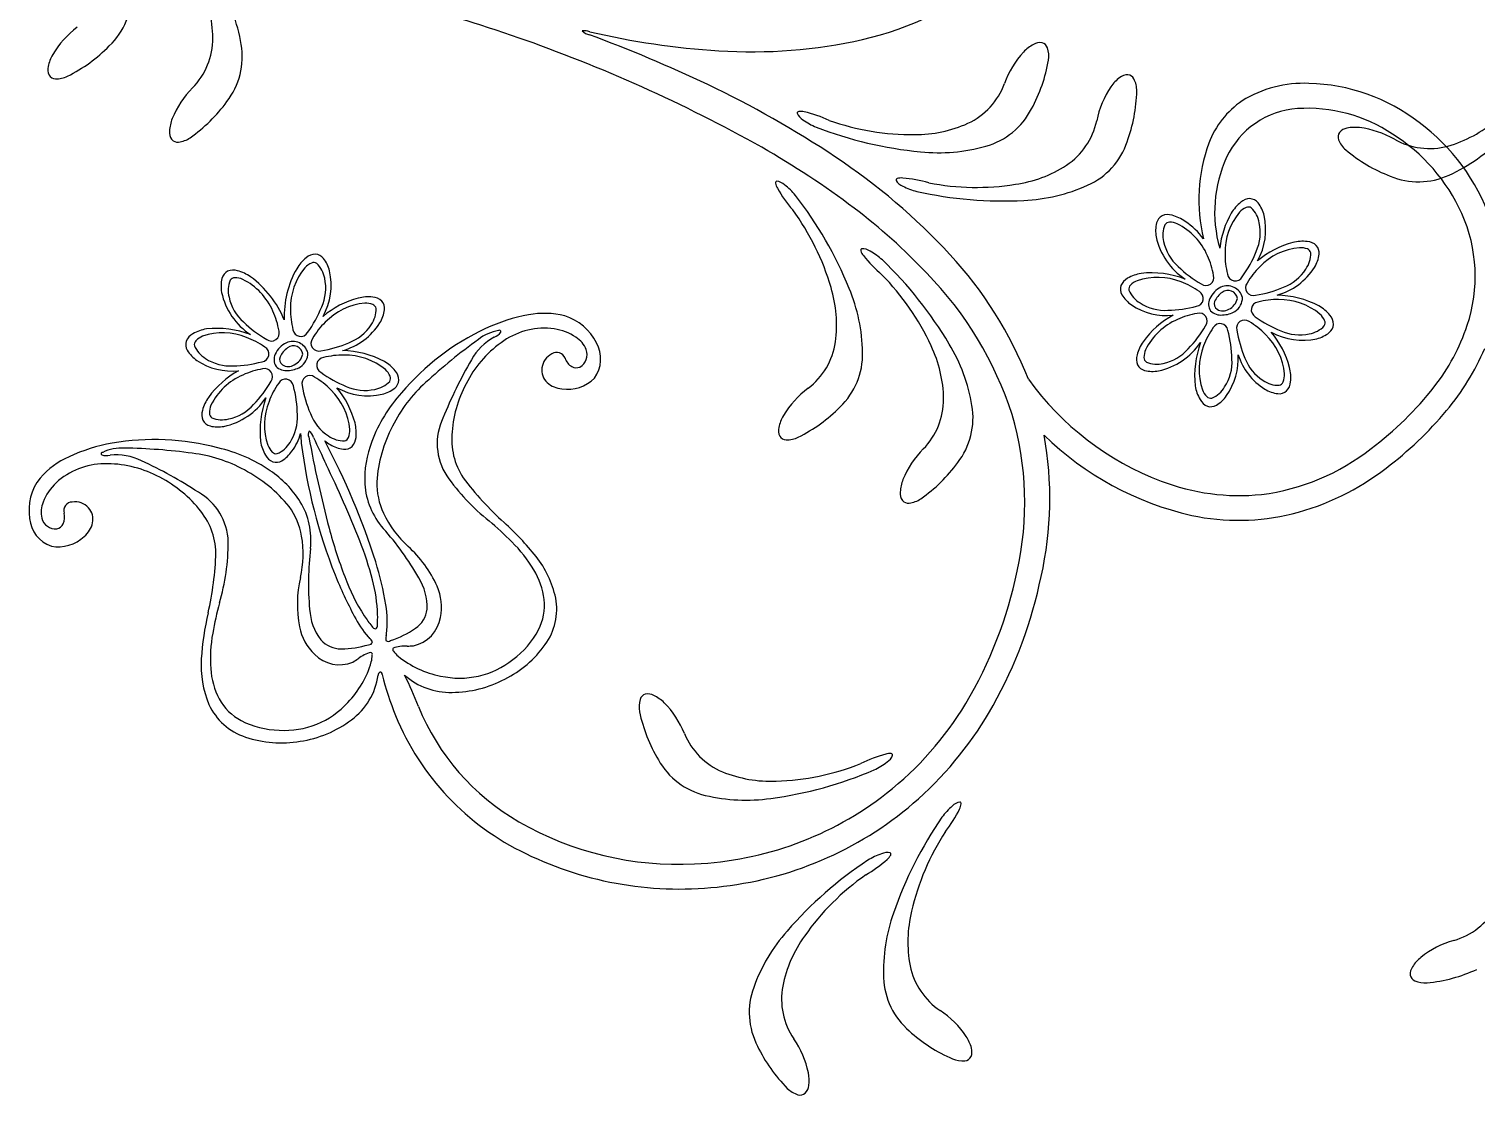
# Model space of a CAD drawing. Extents: x -4 to 4, y -4.07 to 4.07.
# Drawn here: x -2.809 to -1.458, y -3.463 to -2.468 of the extents above; entities that cross this region are included whole.
import ezdxf

# ---------------------------------------------------------------- set-up
doc = ezdxf.new("R2010")
doc.units = 0

msp = doc.modelspace()

# ---------------------------------------------------------------- linework, layer by layer
at = {"color": 7, "linetype": 'CONTINUOUS'}
for centre, radius, start, end in [((-2.094967, -2.191186), 0.293287, 282.66523, 309.736694), ((-2.781341, -2.434008), 0.068259, 313.69984, 361.214241), ((-2.756828, -2.478), 0.11943, 0.977943, 25.594281), ((-2.770397, -2.508662), 0.161655, 9.493667, 31.302668), ((-2.979396, -4.293716), 1.923099, 70.997091, 72.797059), ((-2.712594, -2.535504), 0.086522, 126.509619, 149.431182), ((-2.282479, -2.458352), 0.01501, 227.536032, 258.018558), ((-2.289986, -2.480116), 0.01101, 65.394683, 103.800178), ((-2.743274, -3.71293), 1.32167, 64.548929, 69.739497), ((-2.12205, -1.777575), 0.711536, 256.727922, 266.548362), ((-2.838399, -2.380744), 0.146256, 296.464656, 315.444263), ((-2.703828, -2.476031), 0.066413, 315.524485, 360.060149), ((-2.678239, -2.493507), 0.06826, 322.19144, 369.705621), ((-2.817469, -3.814602), 1.417372, 60.748136, 70.879675), ((-2.133831, -2.02097), 0.467882, 266.193867, 282.738445), ((-1.853485, -2.514283), 0.036761, 118.376157, 136.905242), ((-1.864846, -2.492363), 0.012084, 81.485141, 120.376848), ((-1.864775, -2.487373), 0.007169, 18.207846, 76.132959), ((-1.881367, -2.492854), 0.024643, 351.164504, 378.260601), ((-2.755308, -2.509973), 0.036761, 149.835065, 168.364149), ((-1.816731, -2.54783), 0.086522, 137.311257, 160.233047), ((-2.00117, -2.471941), 0.146255, 331.297812, 350.277648), ((-2.779571, -2.505407), 0.012083, 166.367836, 205.259766), ((-2.78433, -2.506913), 0.007168, 210.60701, 268.532337), ((-2.78386, -2.489445), 0.024644, 268.481007, 295.576879), ((-1.768425, -2.542368), 0.036762, 126.820784, 145.349868), ((-1.782882, -2.522355), 0.012084, 89.92547, 128.817178), ((-1.783544, -2.517408), 0.007168, 26.649484, 84.574596), ((-2.595258, -2.583739), 0.086522, 135.001063, 157.922626), ((-2.574608, -3.362984), 0.933205, 56.240986, 64.666314), ((-1.960447, -2.495538), 0.066414, 295.173429, 339.708872), ((-1.727146, -2.570157), 0.086521, 145.753748, 168.675538), ((-1.920724, -2.522169), 0.146251, 339.740135, 358.720198), ((-1.799152, -2.525267), 0.024643, 359.60957, 386.705668), ((-1.618623, -2.627326), 0.109051, 87.443331, 121.803945), ((-1.617904, -2.693546), 0.175212, 52.346174, 88.644039), ((-2.742535, -2.449255), 0.146253, 304.956704, 323.93654), ((-1.628615, -2.604368), 0.084351, 124.254858, 158.957325), ((-2.641273, -2.564796), 0.036762, 158.327418, 176.856503), ((-2.090279, -2.546118), 0.001456, 90.642051, 181.554562), ((-2.080117, -2.541399), 0.012554, 202.272234, 240.462239), ((-2.088482, -2.558193), 0.013652, 76.276482, 97.633669), ((-2.051436, -2.50438), 0.059281, 233.969906, 247.604174), ((-2.115594, -2.673266), 0.131875, 65.910724, 76.694304), ((-1.984394, -2.334832), 0.231365, 250.462468, 270.589678), ((-1.93373, -2.511235), 0.068261, 285.527868, 333.04205), ((-1.876981, -2.53953), 0.066413, 303.615662, 348.151105), ((-1.618837, -2.620888), 0.079212, 94.124049, 154.974632), ((-1.615683, -2.686754), 0.145143, 56.532558, 93.496089), ((-1.516794, -2.462068), 0.11943, 285.987741, 310.604305), ((-2.665945, -2.563863), 0.012083, 174.858156, 213.750086), ((-1.942443, -2.218907), 0.364837, 248.85971, 264.659497), ((-1.981262, -2.446755), 0.119432, 269.64002, 294.256131), ((-1.57947, -2.568325), 0.007169, 144.110609, 202.035506), ((-1.576191, -2.572088), 0.012084, 99.867095, 138.758802), ((-1.570703, -2.596159), 0.036762, 83.337163, 101.866247), ((-1.577082, -2.645512), 0.086523, 60.011744, 82.93308), ((-1.625939, -2.709801), 0.170076, 24.327071, 57.932196), ((-1.623807, -2.707993), 0.190301, 19.27618, 53.59646), ((-2.670429, -2.566054), 0.007169, 219.102511, 277.027623), ((-2.672543, -2.548708), 0.024643, 276.971339, 304.067211), ((-2.52287, -3.276118), 0.803623, 52.932976, 60.313329), ((-1.959309, -2.421409), 0.161658, 263.931077, 285.739851), ((-1.848248, -2.551136), 0.068261, 293.970432, 341.484614), ((-1.559404, -2.626831), 0.15706, 160.375328, 193.498527), ((-1.563262, -2.56179), 0.024644, 201.9823, 229.078172), ((-1.485327, -2.468427), 0.146257, 229.966242, 248.94585), ((-1.501167, -2.512749), 0.066413, 240.53444, 285.070324), ((-1.549927, -2.456902), 0.161657, 294.504179, 316.312953), ((-2.382072, -3.078857), 0.589998, 42.788434, 56.452848), ((-1.904731, -2.494334), 0.11943, 278.082002, 302.69834), ((-1.58008, -2.638403), 0.121741, 155.22126, 196.071562), ((-1.997979, -2.608624), 0.001456, 99.080878, 189.995923), ((-1.994428, -2.620304), 0.013652, 84.720536, 106.077042), ((-2.004355, -2.738116), 0.131881, 74.352761, 85.135884), ((-1.51142, -2.541991), 0.068261, 247.202324, 294.716066), ((-2.110535, -2.61109), 0.001456, 105.191439, 196.107264), ((-2.098455, -2.609333), 0.013651, 189.107617, 210.46435), ((-2.112127, -2.622181), 0.012554, 46.277944, 84.467504), ((-1.996069, -2.55022), 0.131876, 210.048141, 220.831493), ((-2.139316, -2.660308), 0.059281, 39.13573, 52.770227), ((-1.988619, -2.602464), 0.012554, 210.714043, 248.903603), ((-1.965685, -2.561634), 0.059282, 242.413675, 256.047715), ((-1.899786, -2.263277), 0.364814, 257.301557, 273.102256), ((-1.924262, -2.384071), 0.231375, 258.905734, 279.031807), ((-1.886737, -2.46604), 0.161655, 272.373248, 294.182249), ((-2.381272, -2.846908), 0.364816, 22.082492, 37.882963), ((-2.367611, -3.071299), 0.54661, 43.435727, 52.978206), ((-1.651791, -2.66043), 0.040323, 129.503862, 148.71061), ((-1.668401, -2.639759), 0.013811, 91.736234, 130.887496), ((-1.669348, -2.636234), 0.010294, 38.115101, 87.057256), ((-1.684854, -2.6485), 0.030064, 13.307044, 38.267228), ((-2.282367, -2.773351), 0.231368, 16.152409, 36.279164), ((-1.726909, -2.655939), 0.030066, 165.873752, 190.83235), ((-1.746077, -2.651087), 0.010293, 117.085138, 166.027511), ((-1.745499, -2.65469), 0.013811, 73.253884, 112.40626), ((-1.752204, -2.680349), 0.040324, 55.429169, 74.635462), ((-1.773644, -2.71099), 0.077721, 37.671927, 55.232327), ((-1.614902, -2.681243), 0.082667, 149.661901, 173.653687), ((-1.714469, -2.654814), 0.060341, 331.04863, 372.669173), ((-1.603059, -2.698536), 0.14459, 341.592494, 383.994285), ((-1.694523, -2.648195), 0.063349, 192.207472, 236.606324), ((-2.030925, -2.674069), 0.001456, 113.687864, 204.598619), ((-2.019235, -2.670548), 0.013652, 197.596828, 218.953561), ((-2.030861, -2.685273), 0.012553, 54.772829, 92.964172), ((-2.05212, -2.726998), 0.05928, 47.629651, 61.264376), ((-1.607139, -2.74879), 0.084665, 104.783474, 130.095541), ((-1.619185, -2.706103), 0.040324, 84.503573, 103.709866), ((-1.616313, -2.67974), 0.013811, 46.735902, 85.887388), ((-1.61449, -2.676577), 0.010293, 353.111888, 402.055355), ((-2.524681, -2.712275), 0.040325, 129.505352, 148.712101), ((-2.541293, -2.691602), 0.013811, 91.737018, 130.889839), ((-2.54224, -2.688078), 0.010294, 38.112479, 87.05529), ((-2.557747, -2.700345), 0.030066, 13.306957, 38.266235), ((-1.926703, -2.596965), 0.131874, 218.540085, 229.323666), ((-2.263876, -2.947283), 0.364823, 30.574162, 46.374405), ((-2.219735, -2.929605), 0.369479, 21.438302, 42.90363), ((-1.634128, -2.674287), 0.030064, 328.306452, 353.266636), ((-2.599803, -2.707783), 0.030064, 165.872959, 190.833143), ((-2.618969, -2.702931), 0.010294, 117.085334, 166.027488), ((-2.618391, -2.706535), 0.013811, 73.252942, 112.404873), ((-2.625095, -2.73219), 0.040322, 55.428714, 74.635917), ((-2.657808, -2.774842), 0.094045, 22.241415, 53.762608), ((-2.481057, -2.735634), 0.089776, 150.431273, 182.305444), ((-2.587359, -2.706658), 0.06034, 331.048241, 372.669227), ((-2.176914, -2.859927), 0.231371, 24.644486, 44.770787), ((-2.211692, -2.930819), 0.336844, 17.850791, 44.318873), ((-1.776682, -2.712476), 0.01381, 118.252927, 157.405525), ((-1.763281, -2.735357), 0.040321, 100.428055, 119.635486), ((-1.761118, -2.783591), 0.088397, 68.964981, 96.143789), ((-1.659827, -2.657506), 0.060752, 285.552398, 327.573659), ((-2.567413, -2.700036), 0.063352, 192.208924, 236.60579), ((-2.174282, -2.744107), 0.119431, 352.48602, 377.102132), ((-2.192228, -2.772431), 0.161654, 1.002314, 22.811315), ((-1.779638, -2.710336), 0.010293, 162.085087, 211.027679), ((-1.762653, -2.700214), 0.030065, 210.873713, 235.83367), ((-1.686909, -2.727752), 0.021129, 115.251184, 156.470308), ((-1.682482, -2.73096), 0.021418, 125.041717, 154.770779), ((-1.689959, -2.722027), 0.014654, 15.438787, 114.017251), ((-1.689327, -2.720295), 0.008772, 6.723004, 128.432004), ((-1.645775, -2.806522), 0.090517, 62.776719, 88.584028), ((-2.480035, -2.800626), 0.084656, 104.782228, 130.096786), ((-2.492076, -2.757948), 0.040325, 84.50455, 103.710843), ((-2.489205, -2.731583), 0.013811, 46.736125, 85.887165), ((-2.507019, -2.72613), 0.030064, 328.304959, 353.265596), ((-2.487382, -2.728421), 0.010293, 353.114706, 402.058174), ((-1.74677, -2.676349), 0.058732, 236.088031, 276.030019), ((-1.696129, -2.724383), 0.011347, 153.477155, 213.626983), ((-1.695832, -2.724042), 0.006418, 159.849176, 234.073695), ((-1.694165, -2.720694), 0.010126, 237.548555, 303.309447), ((-1.694366, -2.716332), 0.01406, 294.193486, 347.943408), ((-1.691115, -2.718332), 0.015284, 302.83317, 360.772248), ((-1.625308, -2.76049), 0.040322, 39.504788, 58.712447), ((-2.532715, -2.709352), 0.060747, 285.550456, 327.574375), ((-2.314522, -2.892422), 0.16043, 100.052355, 115.141703), ((-2.327727, -2.810993), 0.077955, 75.984836, 100.942076), ((-2.322923, -2.781764), 0.048493, 25.804696, 73.127683), ((-1.699753, -2.809123), 0.084847, 118.778748, 144.294781), ((-1.696098, -2.72115), 0.013433, 225.112332, 277.275018), ((-1.69469, -2.711526), 0.022951, 270.731872, 301.119152), ((-1.601113, -2.742932), 0.010294, 308.113218, 357.055153), ((-1.604637, -2.743879), 0.01381, 1.73434, 40.887384), ((-2.649573, -2.76432), 0.013811, 118.251526, 157.403233), ((-2.636171, -2.787204), 0.040324, 100.429338, 119.635631), ((-2.634011, -2.835439), 0.088401, 68.965606, 96.142833), ((-2.286554, -2.954324), 0.228351, 114.895606, 139.904934), ((-2.32765, -2.814857), 0.06792, 82.402897, 124.096156), ((-2.32525, -2.794438), 0.047364, 55.505547, 82.015012), ((-2.310293, -2.775159), 0.023046, 21.138464, 59.010349), ((-1.713664, -2.80514), 0.08466, 14.782927, 40.095673), ((-1.619695, -2.697818), 0.060336, 241.048293, 282.671718), ((-1.613379, -2.727427), 0.030064, 283.306645, 308.266376), ((-1.648153, -2.683246), 0.192205, 321.99023, 341.512592), ((-2.65253, -2.76218), 0.010293, 162.084431, 211.028336), ((-2.635546, -2.752057), 0.030064, 210.874769, 235.834726), ((-2.559801, -2.779595), 0.021129, 115.252159, 156.471948), ((-2.555375, -2.782804), 0.021418, 125.040271, 154.768881), ((-2.56285, -2.77387), 0.014654, 15.436842, 114.017388), ((-2.56222, -2.772139), 0.008771, 6.722075, 128.43346), ((-2.564007, -2.770175), 0.015284, 302.833896, 360.769536), ((-2.518671, -2.858378), 0.09053, 62.777695, 88.581157), ((-2.306693, -2.845887), 0.105363, 124.074121, 151.695964), ((-2.316239, -2.777615), 0.008134, 19.161081, 124.005543), ((-2.301089, -2.771614), 0.013184, 298.990406, 381.196503), ((-2.305028, -2.775607), 0.029787, 323.266442, 390.130696), ((-2.121571, -2.749987), 0.066412, 307.03263, 351.568515), ((-2.098844, -2.771049), 0.068261, 313.699841, 361.213803), ((-2.074331, -2.815042), 0.119431, 0.977801, 25.593912), ((-2.087899, -2.845705), 0.161657, 9.493781, 31.302555), ((-1.735448, -2.782485), 0.040323, 145.428941, 164.63569), ((-1.767422, -2.725137), 0.062986, 282.112127, 326.178528), ((-1.623912, -2.792043), 0.096585, 160.747001, 185.237597), ((-1.664822, -2.673372), 0.234304, 320.035592, 336.734968), ((-2.619662, -2.728197), 0.058727, 236.085136, 276.030682), ((-2.569021, -2.776227), 0.011347, 153.4763, 213.627838), ((-2.56899, -2.772995), 0.013432, 225.11211, 277.276101), ((-2.568725, -2.775885), 0.006417, 159.852118, 234.086729), ((-2.567056, -2.772539), 0.010124, 237.543707, 303.308605), ((-2.567582, -2.76337), 0.022951, 270.732528, 301.120259), ((-2.567257, -2.768177), 0.014059, 294.193033, 347.946424), ((-2.498199, -2.812333), 0.040321, 39.504561, 58.712675), ((-2.313953, -2.785881), 0.01631, 173.22056, 226.328307), ((-2.313246, -2.786158), 0.017046, 116.2617, 172.575968), ((-2.294746, -2.770197), 0.014603, 198.97534, 239.526123), ((-2.298046, -2.775177), 0.008643, 241.637419, 292.78175), ((-1.761105, -2.775781), 0.013811, 163.252994, 202.404256), ((-1.764708, -2.776358), 0.010294, 207.082992, 256.025803), ((-1.740114, -2.77519), 0.060336, 324.974373, 363.32706), ((-1.623681, -2.753696), 0.05901, 197.752295, 237.988976), ((-1.670981, -2.793096), 0.040324, 354.504209, 373.711185), ((-2.572645, -2.860967), 0.084846, 118.778201, 144.294234), ((-2.474005, -2.794776), 0.010294, 308.112616, 357.054552), ((-2.477528, -2.795723), 0.01381, 1.734118, 40.887606), ((-2.298582, -2.852877), 0.115842, 150.554393, 175.496685), ((-2.309131, -2.779244), 0.024465, 228.893973, 264.43406), ((-2.306344, -2.768628), 0.035344, 261.606437, 315.452179), ((-1.655058, -2.634871), 0.272463, 215.880464, 249.196872), ((-1.759857, -2.757193), 0.030064, 255.873592, 280.834003), ((-1.644618, -2.795968), 0.013811, 316.735457, 355.887833), ((-2.492586, -2.749659), 0.060338, 241.048934, 282.669699), ((-2.586574, -2.856993), 0.08468, 14.785983, 40.092617), ((-2.357879, -2.90149), 0.13987, 137.642461, 159.573644), ((-2.486271, -2.779269), 0.030065, 283.304939, 308.26467), ((-2.030095, -2.872547), 0.086524, 126.509785, 149.431121), ((-1.680437, -2.793561), 0.040323, 190.428396, 209.635145), ((-1.715582, -2.792935), 0.030065, 300.873582, 325.833313), ((-1.639165, -2.778152), 0.030065, 238.306679, 263.26641), ((-1.641456, -2.79779), 0.010294, 263.113741, 312.055895), ((-1.740103, -2.611111), 0.309074, 306.624886, 321.950623), ((-2.633997, -2.827625), 0.01381, 163.252437, 202.404813), ((-2.608339, -2.83433), 0.040324, 145.428697, 164.635445), ((-2.640313, -2.776981), 0.062985, 282.111441, 326.178283), ((-2.4968, -2.843888), 0.096589, 160.746884, 185.236573), ((-2.155899, -2.717788), 0.146253, 296.464432, 315.444267), ((-2.021329, -2.813074), 0.066412, 315.524456, 360.060341), ((-1.99574, -2.830549), 0.06826, 322.191839, 369.705801), ((-1.703319, -2.806963), 0.013811, 208.251303, 247.403456), ((-1.70546, -2.809919), 0.010293, 252.084869, 301.027898), ((-1.745378, -2.606276), 0.339143, 306.898865, 320.089125), ((-2.637601, -2.828202), 0.010294, 207.084677, 256.028145), ((-2.632749, -2.809035), 0.030065, 255.875024, 280.834755), ((-2.543875, -2.84494), 0.040326, 354.504778, 373.710616), ((-2.07281, -2.847016), 0.036761, 149.835065, 168.364149), ((-2.167202, -2.909614), 0.28807, 347.120248, 376.548644), ((-2.691807, -3.079195), 0.228348, 75.013337, 100.022665), ((-2.606496, -2.830321), 0.053128, 323.848225, 343.612878), ((-2.460758, -2.842882), 0.094799, 181.467741, 186.92127), ((-2.51751, -2.847811), 0.013811, 316.736014, 355.887276), ((-2.348563, -2.850522), 0.065849, 174.124743, 213.087471), ((-2.097073, -2.842449), 0.012083, 166.367947, 205.259655), ((-2.101831, -2.843956), 0.007168, 210.607117, 268.53223), ((-2.101361, -2.826487), 0.024643, 268.480012, 295.575884), ((-2.186503, -2.905882), 0.330758, 347.288066, 370.314224), ((-1.659297, -2.64018), 0.288712, 225.657873, 257.199304), ((-2.704306, -3.012434), 0.160432, 99.776572, 114.865691), ((-2.663564, -2.995043), 0.139865, 55.343788, 77.275652), ((-2.553329, -2.845405), 0.040323, 190.428396, 209.635145), ((-2.576212, -2.858806), 0.01381, 208.252927, 247.405525), ((-2.588474, -2.844778), 0.030066, 300.874053, 325.83333), ((-2.053961, -2.791027), 0.504887, 187.199926, 201.619406), ((-2.505773, -2.816944), 0.044497, 232.266206, 240.251151), ((-3.125315, -3.1686), 0.671552, 17.643717, 28.115135), ((-2.512057, -2.829995), 0.030065, 238.306792, 263.266296), ((-2.514348, -2.849634), 0.010294, 263.113303, 312.056333), ((-2.400187, -2.887814), 0.09547, 158.403631, 182.819001), ((-1.912758, -2.920781), 0.086523, 135.001676, 157.923012), ((-1.683301, -2.69848), 0.205172, 277.089356, 308.450197), ((-2.740088, -2.938103), 0.077956, 113.976177, 138.932737), ((-2.73794, -2.941316), 0.06792, 90.82203, 132.514845), ((-2.737362, -2.978753), 0.105361, 63.222579, 90.844648), ((-2.578351, -2.861763), 0.010293, 252.084869, 301.027898), ((-2.060035, -2.786296), 0.146253, 304.956002, 323.935837), ((-1.687297, -2.690407), 0.237026, 284.16381, 307.881731), ((-2.760758, -2.916886), 0.048493, 141.790631, 189.113179), ((-2.751597, -2.925945), 0.047362, 132.904034, 159.413499), ((-2.740012, -2.989126), 0.115839, 39.421199, 64.363718), ((-2.636702, -2.959616), 0.095468, 32.098983, 56.51458), ((-2.169899, -2.71123), 0.292212, 216.848602, 227.98386), ((-1.958773, -2.901838), 0.036762, 158.327532, 176.856389), ((-1.678818, -2.700179), 0.202977, 248.919112, 275.892713), ((-2.425966, -2.887816), 0.069733, 183.859315, 221.236226), ((-1.983445, -2.900904), 0.012083, 174.858379, 213.749864), ((-2.774891, -2.9187), 0.023051, 155.910153, 193.775348), ((-2.768614, -2.917309), 0.008134, 90.914647, 195.757449), ((-2.766178, -2.926028), 0.017046, 42.343289, 98.656479), ((-2.765758, -2.925396), 0.01631, 348.591179, 401.69784), ((-2.700379, -2.958587), 0.065848, 1.829698, 40.792871), ((-2.615565, -2.944862), 0.069733, 353.681535, 391.058222), ((-1.987929, -2.903097), 0.007168, 219.099894, 277.025436), ((-1.990044, -2.885751), 0.024643, 276.972468, 304.068566), ((-2.778957, -2.92208), 0.029786, 184.787757, 251.652642), ((-2.784472, -2.921061), 0.013183, 193.722999, 275.929096), ((-2.784927, -2.925724), 0.008643, 282.136576, 333.280907), ((-2.790483, -2.92353), 0.014603, 335.394197, 375.945424), ((-2.773509, -2.922715), 0.024464, 310.484313, 346.025295), ((-2.553588, -3.135812), 0.280054, 38.899192, 47.805117), ((-1.679578, -2.712986), 0.213254, 258.178859, 283.63717), ((-2.781871, -2.915604), 0.035344, 259.466535, 313.311409), ((-2.677654, -3.112174), 0.26744, 29.642071, 41.838899), ((-2.9266, -2.946643), 0.292202, 346.934472, 358.069959), ((-2.280773, -2.984761), 0.26743, 173.079379, 185.276435), ((-2.41049, -3.019071), 0.095385, 12.240729, 38.300998), ((-2.756357, -3.049657), 0.283903, 9.002837, 17.337301), ((-2.190491, -2.845711), 0.357814, 201.533804, 208.367165), ((-2.48952, -3.007536), 0.052217, 358.117499, 391.949796), ((-2.272599, -2.895093), 0.394163, 329.113956, 348.477724), ((-2.278167, -2.893063), 0.423065, 330.861142, 348.326302), ((-2.372409, -3.009235), 0.056106, 323.934616, 370.669774), ((-2.368966, -3.075162), 0.280052, 167.112465, 176.01839), ((-2.494923, -3.00665), 0.052217, 182.968418, 216.800491), ((-2.566344, -3.021324), 0.091813, 353.171061, 370.095198), ((-2.462569, -3.006021), 0.025443, 304.263693, 352.70523), ((-2.414653, -2.969804), 0.101645, 206.85182, 219.980862), ((-2.499998, -2.951607), 0.091487, 288.190558, 304.450578), ((-2.51789, -3.020834), 0.025444, 222.213367, 270.654028), ((-2.461402, -3.004194), 0.043882, 224.800256, 227.402977), ((-2.491673, -3.03914), 0.003286, 264.028148, 348.188098), ((-2.495708, -3.042887), 0.007877, 22.978776, 54.222426), ((-2.468133, -3.036801), 0.007878, 160.699588, 191.940763), ((-2.473589, -3.036038), 0.003285, 226.731009, 310.898745), ((-2.518404, -3.024716), 0.043872, 347.51993, 350.123109), ((-2.518346, -2.954796), 0.091483, 270.46768, 286.728156), ((-2.409934, -2.983448), 0.101628, 296.362993, 324.636922), ((-2.553123, -3.061344), 0.095384, 176.617442, 202.677936), ((-2.48098, -3.069685), 0.001666, 340.548067, 472.464933), ((-2.545257, -3.062033), 0.062724, 306.433566, 351.80418), ((-2.478538, -3.071682), 0.004689, 131.040555, 171.325672), ((-2.199405, -2.999548), 0.28879, 194.169326, 202.190438), ((-2.75005, -3.218053), 0.326688, 21.195805, 26.778976), ((-2.415551, -3.021795), 0.065143, 228.872107, 271.303126), ((-2.415105, -2.978866), 0.10806, 270.549148, 297.741289), ((-2.214782, -3.10024), 0.024643, 163.91451, 191.010608), ((-2.23157, -3.095392), 0.007169, 106.043409, 163.968092), ((-2.231309, -3.100376), 0.012084, 61.800662, 100.691924), ((-2.24183, -3.122712), 0.036763, 45.27141, 63.800267), ((-2.589645, -3.074801), 0.056523, 204.365346, 252.101369), ((-2.239305, -3.015616), 0.245777, 202.234962, 244.4917), ((-2.242941, -3.018253), 0.218373, 201.965974, 240.127451), ((-2.09586, -3.074792), 0.146254, 191.898519, 210.878581), ((-2.277282, -3.157631), 0.086523, 21.944147, 44.86571), ((-2.202257, -2.935276), 0.313173, 308.298502, 328.816816), ((-2.207829, -2.931018), 0.34315, 311.942908, 330.677808), ((-2.571364, -3.0283), 0.105373, 278.404225, 306.96138), ((-2.573747, -3.030568), 0.103513, 251.252178, 279.892366), ((-2.135656, -3.099918), 0.066413, 202.46674, 247.002624), ((-1.973871, -3.271626), 0.131877, 105.482522, 116.266102), ((-2.005336, -3.157665), 0.013652, 84.537715, 105.894221), ((-2.01433, -3.141201), 0.012553, 301.713025, 339.90526), ((-2.003997, -3.14553), 0.001456, 0.634628, 91.545578), ((-2.161759, -3.116618), 0.068261, 209.13504, 256.649001), ((-2.11671, -3.05038), 0.119431, 247.920523, 272.536861), ((-2.164153, -2.824184), 0.364823, 277.517232, 293.317704), ((-2.117832, -2.938414), 0.231369, 271.587202, 291.713958), ((-2.044391, -3.105302), 0.059274, 294.568684, 308.204551), ((-2.200922, -2.933728), 0.313567, 272.452868, 307.931877), ((-2.139609, -3.025885), 0.161658, 256.436716, 278.24549), ((-2.198973, -2.938372), 0.331765, 276.635618, 311.654038), ((-1.937768, -3.201663), 0.012554, 98.724248, 136.914922), ((-1.939975, -3.190678), 0.001456, 347.082243, 437.994753), ((-1.908497, -3.238216), 0.059281, 130.422826, 144.057323), ((-2.057657, -3.136279), 0.131879, 322.362424, 333.145776), ((-1.952135, -3.189598), 0.013651, 332.734341, 354.091074), ((-2.202823, -2.948956), 0.298446, 240.074991, 272.942523), ((-1.656503, -3.411051), 0.364834, 145.311682, 161.111697), ((-1.759354, -3.343119), 0.231383, 146.915715, 167.041333), ((-2.201606, -2.942208), 0.328273, 244.070846, 277.169581), ((-1.82529, -3.548512), 0.364825, 123.316086, 139.116329), ((-2.094326, -3.143503), 0.131876, 300.36682, 311.150172), ((-1.994204, -3.293882), 0.059279, 108.428402, 122.063127), ((-2.007654, -3.249028), 0.012554, 76.72913, 114.919582), ((-2.016456, -3.23246), 0.013652, 310.73855, 332.09551), ((-2.005586, -3.238016), 0.001456, 325.089712, 416.002807), ((-1.895215, -3.447002), 0.231372, 124.91955, 145.046078), ((-1.849417, -3.347218), 0.161656, 160.383374, 182.192376), ((-1.868915, -3.319938), 0.119431, 166.092074, 190.708412), ((-1.497022, -3.254827), 0.066413, 286.139549, 330.675212), ((-1.98025, -3.417078), 0.161655, 138.387685, 160.196686), ((-1.988111, -3.384481), 0.11943, 144.096586, 168.712924), ((-1.455268, -3.401952), 0.086523, 105.61669, 128.538253), ((-1.48607, -3.362867), 0.036761, 128.941887, 147.470972), ((-1.921216, -3.328746), 0.066413, 191.625804, 236.161909), ((-1.507108, -3.349948), 0.012084, 145.473281, 184.364988), ((-1.512091, -3.349658), 0.007169, 189.716864, 247.642191), ((-1.51761, -3.212501), 0.146257, 275.571489, 294.551324), ((-2.068207, -3.385674), 0.06826, 159.984536, 207.498717), ((-2.039904, -3.37306), 0.066412, 169.630568, 214.166452), ((-1.942735, -3.351043), 0.068261, 181.980148, 229.49433), ((-1.505422, -3.333506), 0.024643, 247.586828, 274.682926), ((-2.005721, -3.456215), 0.086524, 33.763182, 56.684518), ((-1.888734, -3.294682), 0.146258, 227.750246, 246.729853), ((-1.997028, -3.35364), 0.146256, 205.754819, 224.734426), ((-2.165999, -3.459599), 0.086524, 11.767448, 34.688784), ((-1.964496, -3.428342), 0.036762, 14.829305, 33.358162), ((-1.940524, -3.422432), 0.012084, 337.937987, 376.829472), ((-1.937132, -3.406255), 0.024643, 247.618208, 274.714306), ((-1.935689, -3.42367), 0.007169, 274.660263, 332.585805), ((-2.117335, -3.449196), 0.036762, 352.834075, 371.362932), ((-2.08369, -3.438965), 0.024643, 225.621984, 252.718081), ((-2.092895, -3.452694), 0.012084, 315.941283, 354.832768), ((-2.088875, -3.455653), 0.007168, 252.662447, 310.587989)]:
    msp.add_arc(centre, radius, start, end, dxfattribs=at)
at = {"color": 2, "linetype": 'CONTINUOUS'}
for centre, radius, start, end in [((-1.664934, -2.651188), 0.018567, 113.794537, 137.362802), ((-1.670331, -2.639091), 0.00532, 58.800379, 113.184907), ((-1.684968, -2.652761), 0.02519, 9.72606, 46.332264), ((-1.744013, -2.653291), 0.005319, 90.953794, 145.342219), ((-1.74399, -2.666538), 0.018566, 66.774099, 90.343045), ((-1.632861, -2.676322), 0.059274, 140.491963, 180.889713), ((-1.701554, -2.657638), 0.042409, 335.568963, 372.435141), ((-1.725063, -2.659781), 0.025192, 157.809326, 194.411956), ((-1.762977, -2.702589), 0.05927, 23.249674, 63.649645), ((-1.707936, -2.657448), 0.042407, 191.704305, 228.571152), ((-1.764407, -2.634662), 0.109255, 323.948818, 338.232467), ((-1.617037, -2.730723), 0.059272, 95.49145, 135.890088), ((-1.621943, -2.690273), 0.018566, 68.795897, 92.364615), ((-1.617205, -2.677903), 0.00532, 13.799643, 68.185687), ((-2.537826, -2.703032), 0.018567, 113.794764, 137.362575), ((-2.543222, -2.690934), 0.00532, 58.797099, 113.184441), ((-2.557863, -2.704606), 0.025193, 9.727177, 46.328243), ((-1.659998, -2.6108), 0.109221, 225.907077, 240.194607), ((-1.774233, -2.709633), 0.072421, 9.483931, 24.855071), ((-1.619683, -2.678143), 0.07245, 179.287728, 194.653165), ((-1.609021, -2.74132), 0.072432, 134.284724, 149.654039), ((-1.637222, -2.677219), 0.025191, 324.726427, 361.331514), ((-2.597953, -2.711624), 0.025193, 157.811836, 194.413126), ((-2.616905, -2.705135), 0.005319, 90.952928, 145.343085), ((-2.616882, -2.718382), 0.018566, 66.77444, 90.342705), ((-2.635868, -2.754433), 0.059271, 23.250164, 63.650135), ((-2.505751, -2.728166), 0.059275, 140.492467, 180.889772), ((-2.574444, -2.709482), 0.042408, 335.568528, 372.436045), ((-1.767235, -2.719788), 0.018568, 111.776431, 135.343335), ((-1.75517, -2.758705), 0.059272, 68.249919, 108.64878), ((-1.709875, -2.699696), 0.00735, 233.10909, 375.753808), ((-1.682505, -2.695398), 0.00735, 188.388454, 331.023792), ((-1.652399, -2.668938), 0.042411, 290.569518, 327.434133), ((-1.776619, -2.710436), 0.00532, 135.953508, 190.340634), ((-1.758632, -2.701625), 0.02519, 202.809352, 239.414439), ((-1.758144, -2.771635), 0.072412, 54.482773, 69.855739), ((-1.719667, -2.719109), 0.00735, 278.110322, 420.756401), ((-1.66563, -2.709109), 0.00735, 143.386813, 286.028202), ((-1.680591, -2.608263), 0.109241, 278.948097, 293.233345), ((-2.580826, -2.709291), 0.042409, 191.705525, 228.570585), ((-2.492602, -2.72999), 0.072423, 179.284946, 194.655858), ((-2.637297, -2.686505), 0.109254, 323.94846, 338.231881), ((-2.489929, -2.782566), 0.059271, 95.491181, 135.891152), ((-2.494836, -2.742119), 0.018568, 68.795343, 92.361114), ((-2.510113, -2.729062), 0.02519, 324.724376, 361.330803), ((-2.490096, -2.729747), 0.00532, 13.803088, 68.189131), ((-1.74817, -2.687866), 0.042406, 236.703516, 273.571033), ((-1.747259, -2.620966), 0.109237, 270.907705, 285.193409), ((-1.660278, -2.729775), 0.00735, 98.38405, 241.031491), ((-1.643024, -2.79258), 0.072433, 89.285973, 104.654832), ((-1.641201, -2.779419), 0.059273, 50.490542, 90.889847), ((-2.532868, -2.662622), 0.109252, 225.907223, 240.190644), ((-2.647157, -2.761486), 0.072455, 9.487456, 24.850839), ((-2.481904, -2.79317), 0.072443, 134.286112, 149.652462), ((-2.52529, -2.720784), 0.042408, 290.569078, 327.435479), ((-1.713205, -2.793259), 0.059272, 113.250486, 153.64868), ((-1.706162, -2.804513), 0.072421, 99.484641, 114.855781), ((-1.7161, -2.740156), 0.00735, 323.108678, 465.753547), ((-1.696686, -2.749949), 0.00735, 8.113913, 150.757269), ((-1.673988, -2.746651), 0.00735, 53.385269, 196.027415), ((-1.70622, -2.803285), 0.072465, 44.287424, 59.649439), ((-1.599538, -2.647871), 0.109259, 233.94861, 248.231575), ((-1.616067, -2.747348), 0.018567, 23.796914, 47.364726), ((-1.603969, -2.741951), 0.00532, 328.79843, 383.186855), ((-2.640126, -2.771631), 0.018568, 111.779233, 135.346364), ((-2.628062, -2.810555), 0.059278, 68.251906, 108.646101), ((-2.631045, -2.823494), 0.07243, 54.483594, 69.852909), ((-2.582767, -2.751539), 0.00735, 233.113344, 375.755187), ((-2.555397, -2.747242), 0.00735, 188.383084, 331.029163), ((-2.538521, -2.760953), 0.00735, 143.385224, 286.029791), ((-1.80501, -2.690266), 0.109241, 315.907803, 330.192595), ((-1.644156, -2.788428), 0.072417, 144.483344, 159.855169), ((-1.794847, -2.777541), 0.109255, 0.908051, 15.191244), ((-1.57314, -2.731689), 0.109243, 188.948211, 203.233231), ((-1.6956, -2.795243), 0.05927, 5.490561, 45.890976), ((-1.622517, -2.71073), 0.042406, 245.568502, 282.436243), ((-1.61764, -2.727311), 0.025192, 279.725195, 316.328271), ((-2.64951, -2.762279), 0.00532, 135.95459, 190.339551), ((-2.631525, -2.753469), 0.025189, 202.809406, 239.416503), ((-2.592559, -2.770953), 0.00735, 278.112061, 420.753602), ((-2.553484, -2.660099), 0.109249, 278.948279, 293.232385), ((-1.749257, -2.774271), 0.018566, 156.774326, 180.342818), ((-1.758345, -2.73822), 0.042404, 281.702558, 318.571861), ((-1.657093, -2.785452), 0.05927, 158.24902, 198.648769), ((-2.621061, -2.739709), 0.042407, 236.704225, 273.571519), ((-2.620149, -2.672793), 0.109253, 270.907141, 285.190334), ((-2.533169, -2.781619), 0.007351, 98.385319, 241.027011), ((-2.515916, -2.844423), 0.072432, 89.286042, 104.654673), ((-2.514092, -2.831263), 0.059273, 50.49181, 90.89067), ((-1.762504, -2.774293), 0.00532, 180.95566, 235.343435), ((-1.756015, -2.755344), 0.025191, 247.810153, 284.414124), ((-1.72793, -2.77845), 0.042407, 326.703396, 363.57069), ((-1.633817, -2.759882), 0.04241, 200.569241, 237.434078), ((-2.586094, -2.845107), 0.059278, 113.251335, 153.646641), ((-2.579054, -2.856361), 0.072424, 99.48373, 114.853501), ((-2.677905, -2.742107), 0.109245, 315.907938, 330.192501), ((-2.588992, -2.792), 0.00735, 323.110503, 465.7587), ((-2.569578, -2.801792), 0.00735, 8.114613, 150.753279), ((-2.54688, -2.798495), 0.00735, 53.382924, 196.02976), ((-2.579088, -2.855102), 0.072429, 44.285434, 59.654977), ((-2.472434, -2.699721), 0.109251, 233.949052, 248.232702), ((-2.490532, -2.779156), 0.025191, 279.725642, 316.330729), ((-2.48896, -2.799191), 0.018567, 23.795253, 47.363518), ((-2.476861, -2.793794), 0.00532, 328.797748, 383.183792), ((-1.642098, -2.77506), 0.025189, 234.724844, 271.332389), ((-1.642782, -2.795076), 0.00532, 283.802871, 338.189348), ((-1.655152, -2.790338), 0.018566, 338.796911, 362.365629), ((-2.517048, -2.840269), 0.072416, 144.484746, 159.857027), ((-2.667727, -2.829383), 0.109243, 0.907152, 15.192172), ((-2.446018, -2.783527), 0.109257, 188.950237, 203.233202), ((-2.568491, -2.847086), 0.05927, 5.491042, 45.891235), ((-2.495409, -2.762571), 0.042409, 245.569075, 282.435029), ((-1.696008, -2.797515), 0.018568, 201.779122, 225.344892), ((-1.70536, -2.8069), 0.00532, 225.950818, 280.336644), ((-1.71417, -2.788913), 0.02519, 292.809017, 329.414774), ((-2.622148, -2.826114), 0.018567, 156.778676, 180.346714), ((-2.631237, -2.790063), 0.042405, 281.703152, 318.571786), ((-2.529983, -2.837296), 0.059271, 158.249464, 198.648325), ((-2.635396, -2.826138), 0.00532, 180.956418, 235.342678), ((-2.628907, -2.807188), 0.025191, 247.810042, 284.414235), ((-2.600822, -2.830294), 0.042406, 326.704082, 363.570929), ((-2.506712, -2.811727), 0.042407, 200.568408, 237.436149), ((-2.514989, -2.826902), 0.025191, 234.725046, 271.330133), ((-2.515673, -2.84692), 0.00532, 283.802438, 338.189781), ((-2.528045, -2.842181), 0.018567, 338.796463, 362.364048), ((-2.5689, -2.849359), 0.018567, 201.778442, 225.345573), ((-2.578252, -2.858743), 0.00532, 225.958363, 280.342457), ((-2.587062, -2.840757), 0.02519, 292.80911, 329.414197)]:
    msp.add_arc(centre, radius, start, end, dxfattribs=at)
at = {"color": 1, "linetype": 'CONTINUOUS'}
for centre, radius, start, end in [((-2.348517, -2.802526), 0.054137, 118.965823, 151.015078), ((-2.364196, -2.78891), 0.040328, 99.176268, 128.836821), ((-2.380635, -2.740438), 0.015861, 291.834977, 320.208214), ((-2.369797, -2.750223), 0.001399, 344.843928, 486.397628), ((-2.091483, -3.172789), 0.511149, 125.662207, 132.792313), ((-2.035472, -2.986548), 0.417249, 149.740963, 158.07886), ((-2.348678, -2.898481), 0.135153, 131.780751, 153.573627), ((-2.352236, -2.899551), 0.132468, 152.474001, 176.010971), ((-2.37271, -2.854562), 0.055227, 154.489658, 212.95093), ((-2.543466, -2.846042), 0.005058, 142.417024, 210.60023), ((-1.401434, -2.637717), 1.165624, 190.424115, 194.698801), ((-2.553385, -2.851387), 0.010295, 14.061801, 54.960049), ((-1.336617, -2.303316), 1.324374, 204.327064, 205.526139), ((-2.740378, -2.864193), 0.001399, 88.516475, 230.069108), ((-2.737093, -2.849966), 0.01586, 254.709747, 283.084112), ((-2.722828, -2.899118), 0.040325, 86.078617, 115.740747), ((-2.727889, -2.919259), 0.054136, 63.90207, 95.951325), ((-2.726699, -3.369937), 0.511092, 82.126073, 89.256866), ((-2.67283, -2.99784), 0.135145, 61.343804, 83.137815), ((-2.87924, -3.249348), 0.417254, 56.839997, 65.177665), ((-3.458329, -3.325029), 1.030543, 21.617279, 25.953594), ((-2.669302, -2.996689), 0.132468, 38.907496, 62.444239), ((-2.415935, -2.891056), 0.068452, 179.397376, 204.622729), ((-2.257032, -2.772053), 0.197277, 214.785623, 231.644113), ((-2.678266, -2.948079), 0.055228, 1.966595, 60.428082), ((-2.621932, -2.95326), 0.068449, 10.295146, 35.520951), ((-2.386532, -2.875821), 0.101542, 205.525378, 227.52128), ((-2.649702, -3.241003), 0.414475, 45.307073, 49.304996), ((-2.820347, -2.946638), 0.197277, 343.273583, 360.132073), ((-2.654762, -2.957598), 0.101539, 347.39637, 369.392726), ((-2.0786, -2.813757), 0.465953, 194.888675, 200.752649), ((-2.814217, -3.067564), 0.336889, 14.734999, 21.266554), ((-2.452744, -3.041694), 0.134267, 31.0348, 45.238545), ((-2.528393, -3.032547), 0.109856, 24.017381, 48.154234), ((-2.397192, -3.008781), 0.0697, 7.095513, 31.395314), ((-2.448731, -3.004908), 0.109857, 166.763909, 190.900534), ((-2.342491, -2.915843), 0.183022, 200.139985, 212.970216), ((-2.622477, -3.01844), 0.138967, 1.699944, 15.25428), ((-2.472694, -3.007426), 0.048756, 348.814603, 383.692418), ((-2.378464, -3.005505), 0.05072, 333.139853, 366.035897), ((-2.229903, -3.106408), 0.414514, 165.613161, 169.610396), ((-2.508783, -3.016191), 0.048755, 191.225101, 226.102915), ((-2.397622, -2.950438), 0.117947, 213.445576, 219.24794), ((-2.484376, -3.022584), 0.005211, 208.376275, 260.722944), ((-2.487777, -3.024579), 0.004057, 309.125779, 368.640281), ((-2.590745, -3.016993), 0.107207, 356.268672, 361.430378), ((-2.457154, -3.011412), 0.03275, 282.528956, 350.382489), ((-2.505527, -3.055709), 0.134266, 169.679487, 183.883232), ((-2.406019, -2.989594), 0.082509, 306.191136, 331.928293), ((-2.519245, -3.028355), 0.032749, 224.535567, 292.38931), ((-2.481994, -3.079877), 0.031297, 104.501616, 128.798472), ((-2.490428, -3.051405), 0.001923, 344.484434, 431.923901), ((-2.52538, -3.050328), 0.03684, 347.141317, 357.524453), ((-2.467588, -3.046808), 0.001923, 143.000432, 230.435161), ((-2.458208, -3.074976), 0.031291, 86.118764, 110.417659), ((-2.439543, -3.025916), 0.036843, 217.394404, 227.776396), ((-2.407269, -2.982462), 0.090865, 231.122014, 258.882982), ((-2.504788, -2.209736), 0.835441, 273.34167, 273.756721), ((-2.569915, -3.06052), 0.069701, 183.522077, 207.821652), ((-2.576722, -3.033168), 0.090867, 316.035228, 343.795067), ((-2.939246, -2.343519), 0.835719, 301.163984, 301.578805), ((-2.407042, -2.993969), 0.079655, 257.126415, 308.64397), ((-2.587148, -3.068553), 0.05072, 208.882073, 241.778117), ((-2.570319, -3.042735), 0.079655, 266.274589, 317.79149), ((-2.573662, -3.039736), 0.082506, 242.989405, 268.727014)]:
    msp.add_arc(centre, radius, start, end, dxfattribs=at)

doc.saveas('drawing.dxf')
